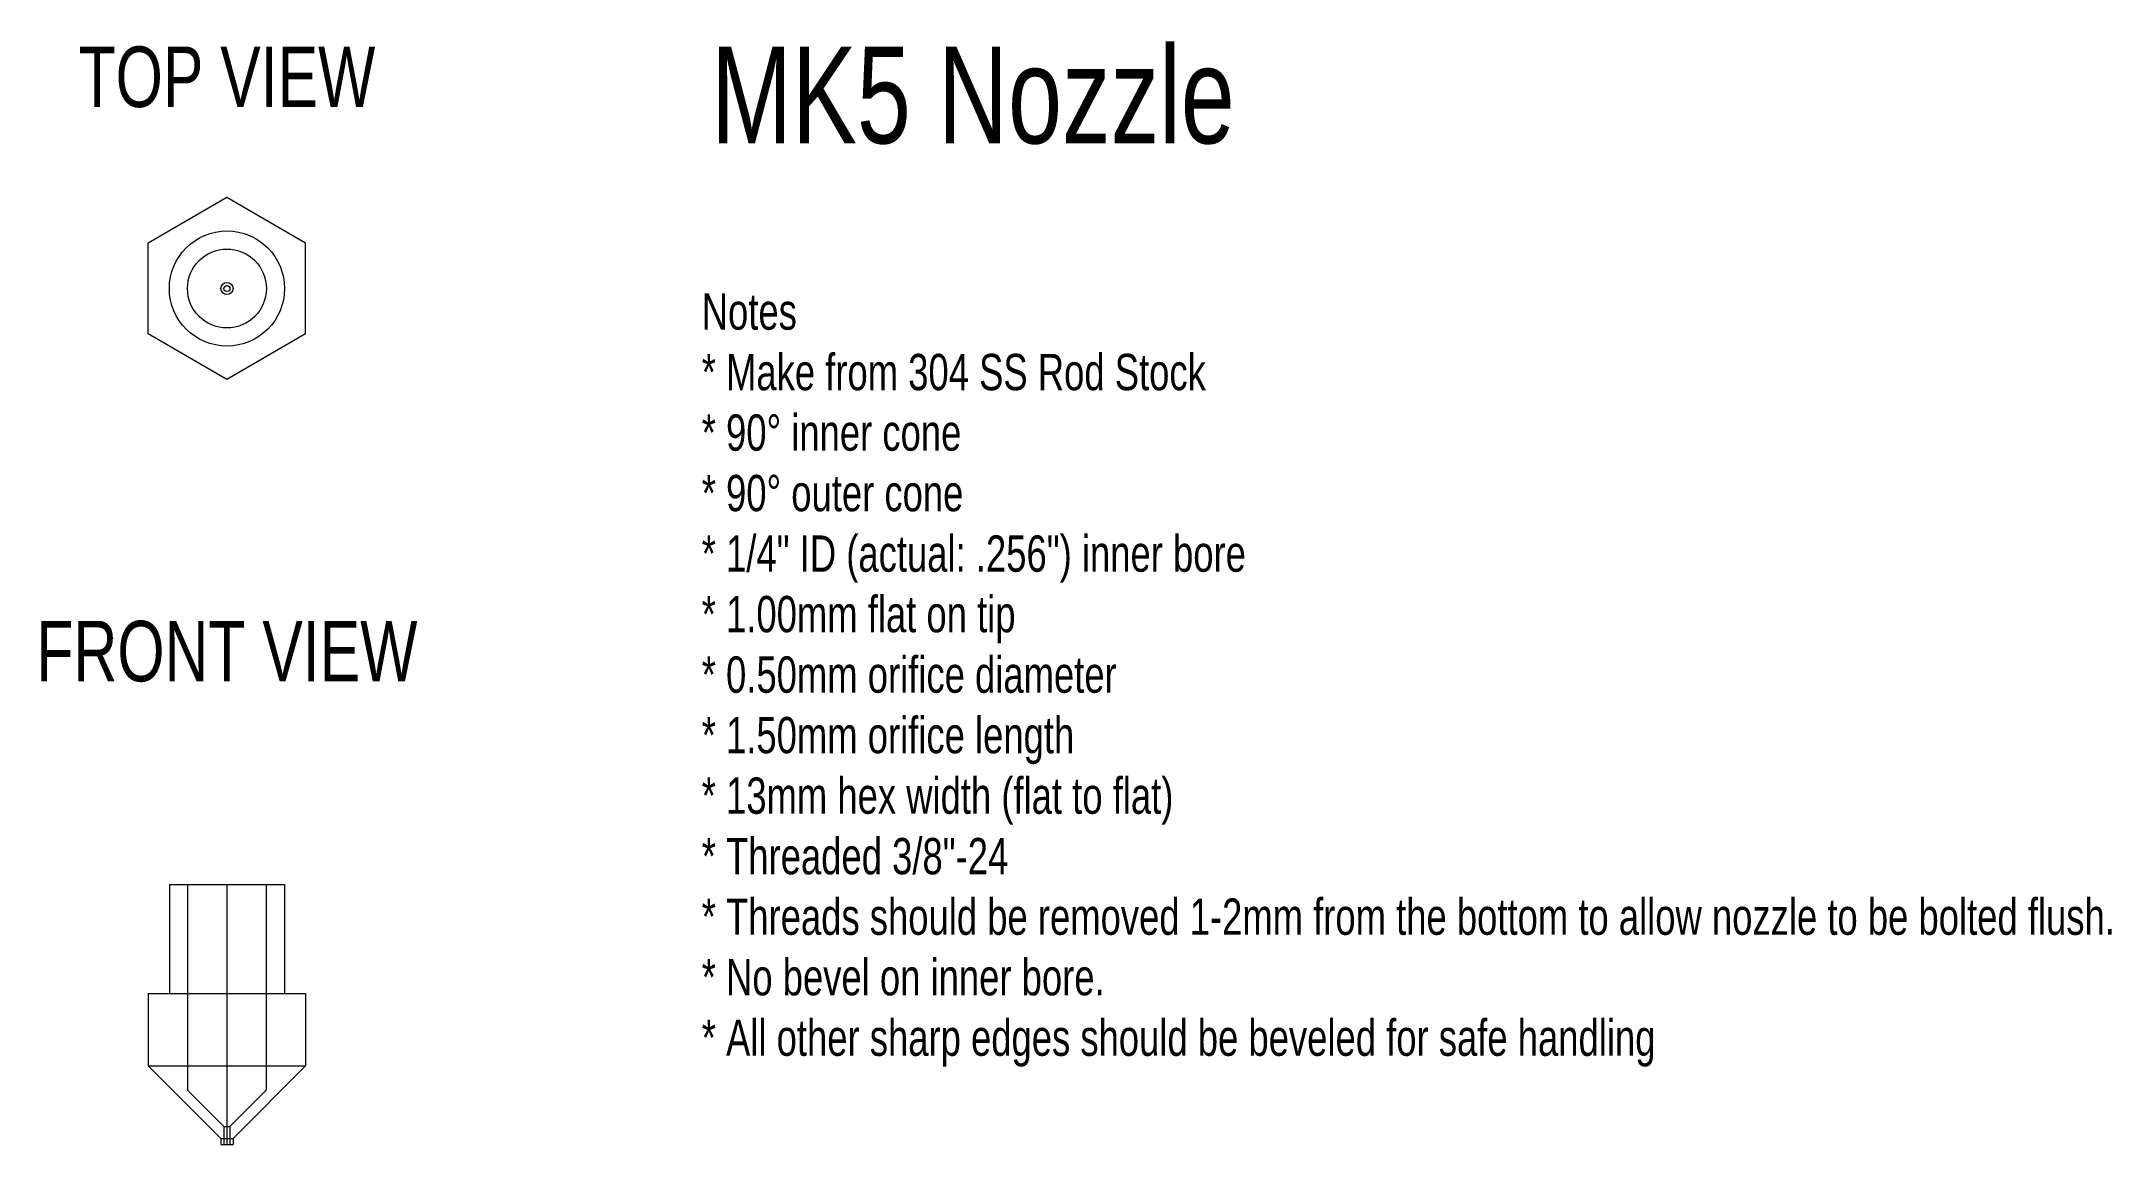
# Model space of a CAD drawing. Header units: millimetres. Extents: x -15 to 156, y -21 to 70.
import ezdxf

# ---------------------------------------------------------------- set-up
doc = ezdxf.new("R2010")
doc.units = ezdxf.units.MM
doc.layers.get('0').update_dxf_attribs({"linetype": 'CONTINUOUS', "lineweight": 0, "true_color": 0x000000})
doc.layers.add('Front', color=7, linetype='CONTINUOUS', lineweight=0, true_color=0x000000)
doc.styles.get("Standard").update_dxf_attribs({"font": 'txt', "width": 0.75})

msp = doc.modelspace()

# ---------------------------------------------------------------- linework, layer by layer
for p, q in [((0, 57.51), (-6.5, 53.75)), ((6.5, 53.75), (0, 57.51)), ((-6.5, 46.25), (-6.5, 53.75)), ((6.5, 46.25), (6.5, 53.75)), ((0, 42.49), (-6.5, 46.25)), ((6.5, 46.25), (0, 42.49)), ((-4.76, 0.75), (4.76, 0.75)), ((-4.76, 0.75), (-4.76, -8.25)), ((-3.25, 0.75), (-3.25, -16.26)), ((3.25, 0.75), (3.25, -16.26)), ((4.76, 0.75), (4.76, -8.25)), ((-6.5, -8.25), (-6.5, -14.25)), ((-6.5, -8.25), (6.5, -8.25)), ((6.5, -8.25), (6.5, -14.25)), ((-6.5, -14.25), (-0.5, -20.25)), ((-6.5, -14.25), (6.5, -14.25)), ((6.5, -14.25), (0.5, -20.25))]:
    msp.add_line(p, q)
for radius in [4.76, 3.26, 0.5, 0.25]:
    msp.add_circle((0, 50), radius)
at = {"layer": 'Front'}
for p, q in [((0, 0.75), (0, -20.75)), ((-0.25, -19.25), (-3.25, -16.25)), ((0.25, -19.25), (3.25, -16.25)), ((-0.5, -20.25), (0.5, -20.25)), ((-0.5, -20.25), (-0.5, -20.75)), ((-0.25, -19.25), (0.25, -19.25)), ((-0.25, -19.25), (-0.25, -20.75)), ((0.25, -19.25), (0.25, -20.75)), ((0.5, -20.25), (0.5, -20.75)), ((-0.5, -20.75), (0.5, -20.75))]:
    msp.add_line(p, q, dxfattribs=at)

# ---------------------------------------------------------------- texts
at = {"width": 100}
for s, insert, char_height, attachment_point in [('MK5\\~Nozzle', (40, 70), 8, 1), ('TOP\\~VIEW', (0, 70), 5, 2), ('Notes\\P*\\~Make\\~from\\~304\\~SS\\~Rod\\~Stock\\P*\\~90%%d\\~inner\\~cone\\P*\\~90%%d\\~outer\\~cone\\P*\\~1/4"\\~ID\\~(actual:\\~.256")\\~inner\\~bore\\P*\\~1.00mm\\~flat\\~on\\~tip\\P*\\~0.50mm\\~orifice\\~diameter\\P*\\~1.50mm\\~orifice\\~length\\P*\\~13mm\\~hex\\~width\\~(flat\\~to\\~flat)\\P*\\~Threaded\\~3/8"-24\\P*\\~Threads\\~should\\~be\\~removed\\~1-2mm\\~from\\~the\\~bottom\\~to\\~allow\\~nozzle\\~to\\~be\\~bolted\\~flush.\\P*\\~No\\~bevel\\~on\\~inner\\~bore.\\P*\\~All\\~other\\~sharp\\~edges\\~should\\~be\\~beveled\\~for\\~safe\\~handling', (39.22, 49.6), 3, 1), ('FRONT\\~VIEW', (0, 20), 5, 5)]:
    msp.add_mtext(s, dxfattribs=dict(at, insert=insert, char_height=char_height, attachment_point=attachment_point))

doc.saveas('drawing.dxf')
